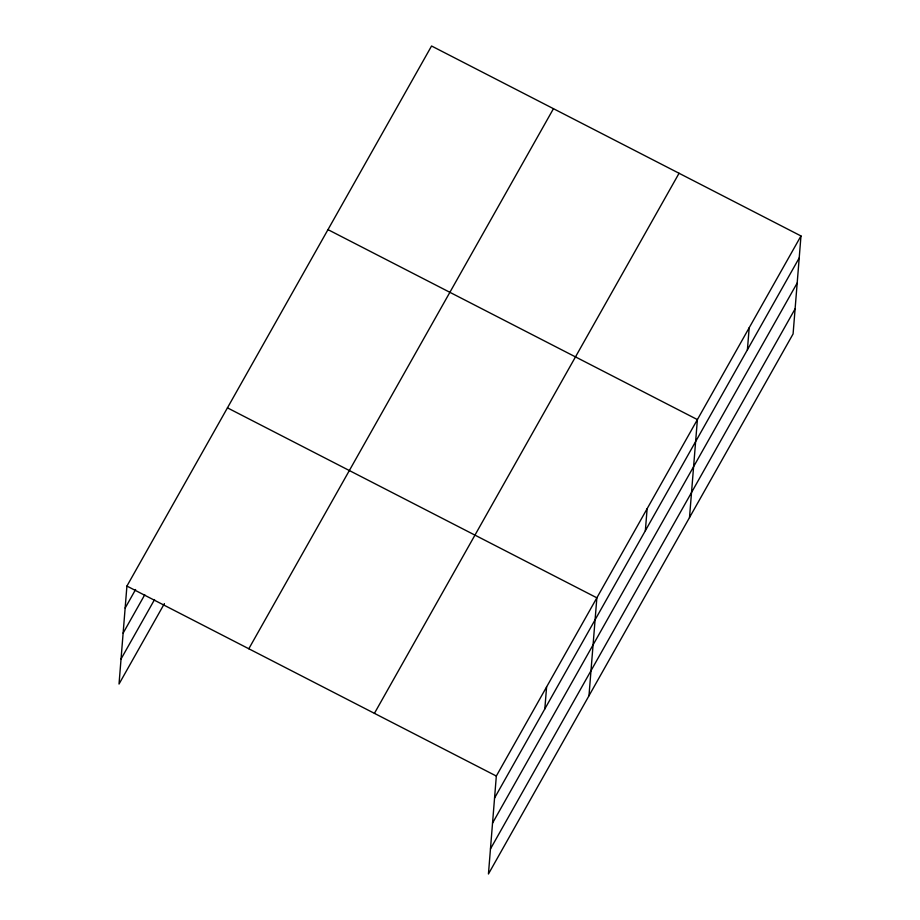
<?xml version="1.0" encoding="UTF-8"?>
<svg xmlns="http://www.w3.org/2000/svg" width="920" height="920" viewBox="0 0 920 920"><rect width="100%" height="100%" fill="white"/><g stroke="black" fill="none" stroke-linecap="round" stroke-linejoin="round"><path stroke-width="1.38" d="M800.975 235.957L496.328 776.043L488.44 874L793.086 333.925L800.975 235.957L431.56 46L126.914 586.074L119.025 684.043L164.404 603.589M544.824 708.918L546.595 686.929M588.972 695.773L596.861 597.816L227.447 407.847M645.357 530.691L647.128 508.702M689.505 517.546L697.394 419.589L327.98 229.632M747.408 349.772L749.179 327.773M125.143 608.074L135.608 589.501M123.119 633.144L144.762 594.769M121.049 658.973L154.56 599.564M248.814 648.761L553.46 108.686M374.417 713.356L679.063 173.27M494.557 798.031L799.204 257.957M492.545 823.101L797.18 283.026M490.463 848.93L795.11 308.855M126.914 586.074L496.328 776.043"/></g></svg>
